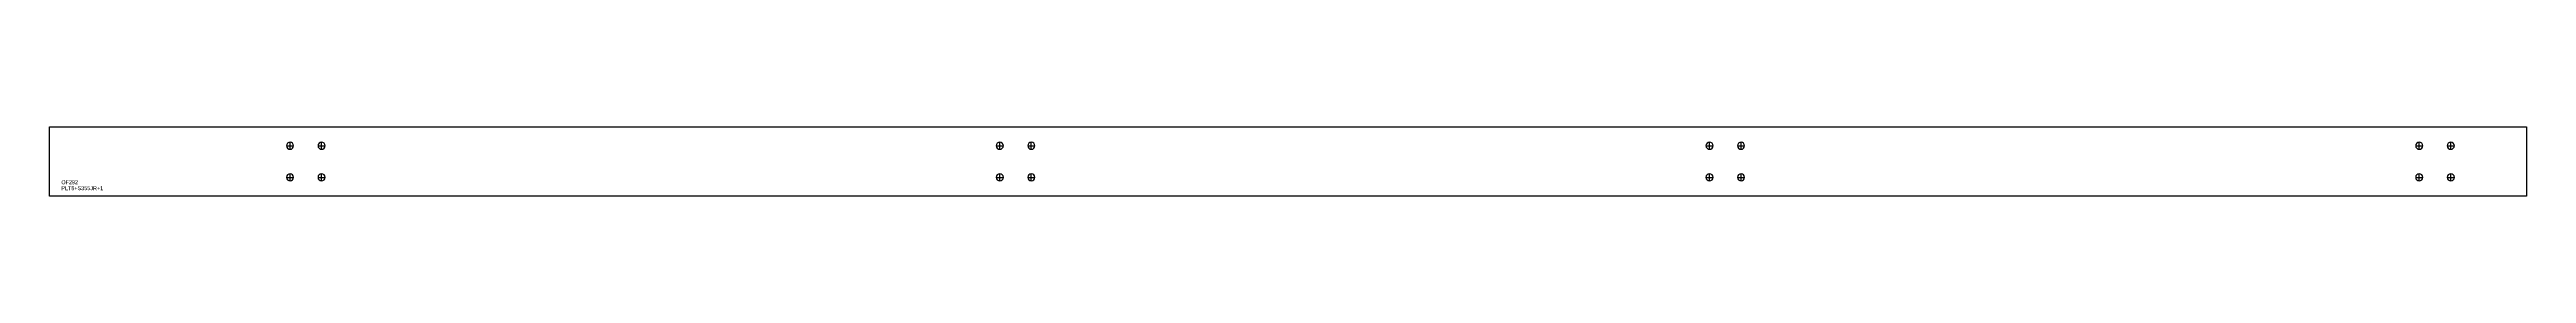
# Model space of a CAD drawing. Extents: x 0 to 6282, y 0 to 175.
import ezdxf

# ---------------------------------------------------------------- set-up
doc = ezdxf.new("R2010")
doc.units = 0
for name, color, linetype in [('18', 7, 'CONTINUOUS'), ('CUT', 7, 'CONTINUOUS'), ('SCRIBE', 3, 'CONTINUOUS'), ('TEXT', 7, 'CONTINUOUS')]:
    doc.layers.add(name, color=color, linetype=linetype)

msp = doc.modelspace()

# ---------------------------------------------------------------- linework, layer by layer
at = {"layer": '18', "color": 7, "linetype": 'CONTINUOUS'}
for p, q in [((601, 127.34), (619, 127.34)), ((610, 118.34), (610, 136.34)), ((681, 127.34), (699, 127.34)), ((690, 118.34), (690, 136.34)), ((2401, 127.34), (2419, 127.34)), ((2410, 118.34), (2410, 136.34)), ((2481, 127.34), (2499, 127.34)), ((2490, 118.34), (2490, 136.34)), ((4201, 127.34), (4219, 127.34)), ((4210, 118.34), (4210, 136.34)), ((4281, 127.34), (4299, 127.34)), ((4290, 118.34), (4290, 136.34)), ((6001, 127.34), (6019, 127.34)), ((6010, 118.34), (6010, 136.34)), ((6081, 127.34), (6099, 127.34)), ((6090, 118.34), (6090, 136.34)), ((601, 47.34), (619, 47.34)), ((610, 38.34), (610, 56.34)), ((681, 47.34), (699, 47.34)), ((690, 38.34), (690, 56.34)), ((2401, 47.34), (2419, 47.34)), ((2410, 38.34), (2410, 56.34)), ((2481, 47.34), (2499, 47.34)), ((2490, 38.34), (2490, 56.34)), ((4201, 47.34), (4219, 47.34)), ((4210, 38.34), (4210, 56.34)), ((4281, 47.34), (4299, 47.34)), ((4290, 38.34), (4290, 56.34)), ((6001, 47.34), (6019, 47.34)), ((6010, 38.34), (6010, 56.34)), ((6081, 47.34), (6099, 47.34)), ((6090, 38.34), (6090, 56.34))]:
    msp.add_line(p, q, dxfattribs=at)
for points in [[(610, 136.34, 1), (610, 118.34, 1)], [(690, 136.34, 1), (690, 118.34, 1)], [(2410, 136.34, 1), (2410, 118.34, 1)], [(2490, 136.34, 1), (2490, 118.34, 1)], [(4210, 136.34, 1), (4210, 118.34, 1)], [(4290, 136.34, 1), (4290, 118.34, 1)], [(6010, 136.34, 1), (6010, 118.34, 1)], [(6090, 136.34, 1), (6090, 118.34, 1)], [(610, 56.34, 1), (610, 38.34, 1)], [(690, 56.34, 1), (690, 38.34, 1)], [(2410, 56.34, 1), (2410, 38.34, 1)], [(2490, 56.34, 1), (2490, 38.34, 1)], [(4210, 56.34, 1), (4210, 38.34, 1)], [(4290, 56.34, 1), (4290, 38.34, 1)], [(6010, 56.34, 1), (6010, 38.34, 1)], [(6090, 56.34, 1), (6090, 38.34, 1)]]:
    msp.add_lwpolyline(points, format="xyb", close=True, dxfattribs=at)
at = {"layer": 'CUT', "color": 7, "linetype": 'CONTINUOUS'}
msp.add_lwpolyline([(0, 0), (0, 175), (6281.93, 175), (6281.93, 0)], close=True, dxfattribs=at)

# ---------------------------------------------------------------- texts
at = {"layer": 'SCRIBE', "color": 3}
msp.add_text('OF292', height=10, dxfattribs=at).set_placement((30, 30))
at = {"layer": 'TEXT', "color": 7}
msp.add_text('PLT8+S355JR+1', height=10, dxfattribs=at).set_placement((30, 15))

doc.saveas('drawing.dxf')
